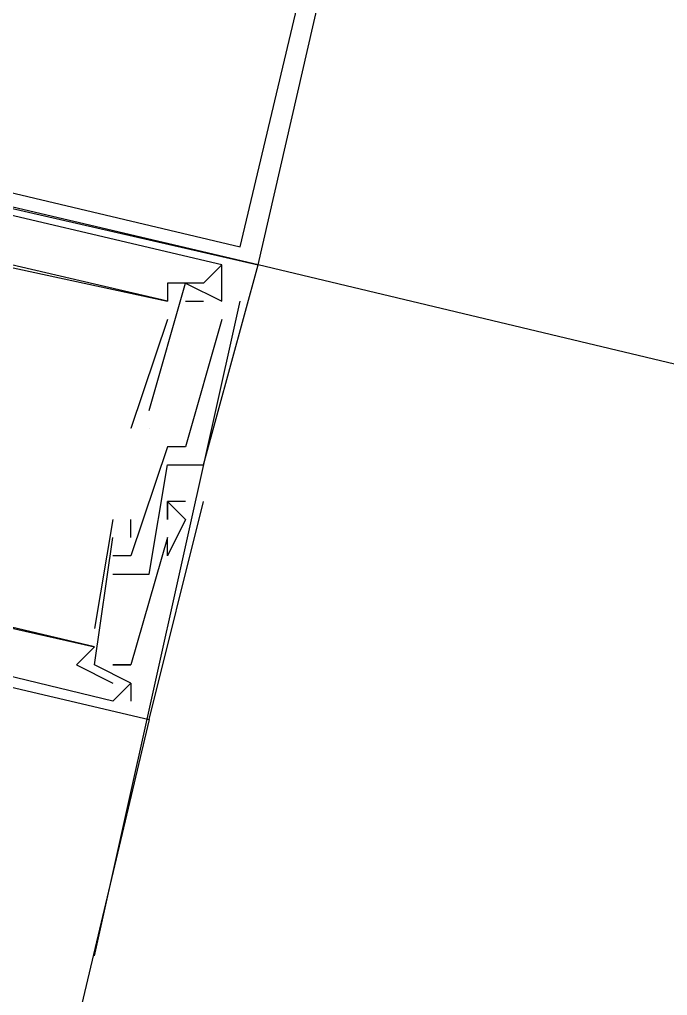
# Model space of a CAD drawing. Header units: feet. Extents: x -84 to 198, y -22 to 181.
# Drawn here: x 39.198 to 39.673, y 106.802 to 107.518 of the extents above; entities that cross this region are included whole.
import ezdxf

# ---------------------------------------------------------------- set-up
doc = ezdxf.new("R2010")
doc.units = ezdxf.units.FT
doc.layers.add('A-LINEA', color=7, linetype='CONTINUOUS')

msp = doc.modelspace()

# ---------------------------------------------------------------- linework, layer by layer
at = {"layer": 'A-LINEA'}
for p, q in [((39.3467, 107.3378), (39.3467, 107.3378)), ((39.3467, 107.3378), (39.3467, 107.3378)), ((39.3467, 107.3378), (39.3467, 107.3378)), ((39.3467, 107.3378), (39.3467, 107.3378)), ((39.3467, 107.3378), (39.3467, 107.3378)), ((39.3467, 107.3378), (39.3467, 107.3378)), ((44.24, 106.1778), (39.3733, 107.3378)), ((39.3733, 107.3378), (39.3733, 107.3378)), ((39.3733, 107.3378), (39.3733, 107.3378)), ((39.3733, 107.3378), (39.3733, 107.3378)), ((39.3067, 107.3244), (39.3067, 107.3244)), ((39.3067, 107.3244), (39.3067, 107.3244)), ((39.3067, 107.3244), (39.3067, 107.3244)), ((39.32, 107.3244), (39.32, 107.3244)), ((39.32, 107.3244), (39.32, 107.3244)), ((39.32, 107.3244), (39.32, 107.3244)), ((39.32, 107.3244), (39.32, 107.3244)), ((39.32, 107.3244), (39.32, 107.3244)), ((39.32, 107.3244), (39.32, 107.3244)), ((39.3333, 107.3244), (39.3333, 107.3244)), ((39.3333, 107.3244), (39.3333, 107.3244)), ((39.3333, 107.3244), (39.3333, 107.3244)), ((39.3467, 107.3244), (39.3467, 107.3244)), ((39.3467, 107.3244), (39.3467, 107.3244)), ((39.3467, 107.3244), (39.3467, 107.3244)), ((39.3467, 107.3244), (39.3467, 107.3244)), ((39.3467, 107.3244), (39.3467, 107.3244)), ((39.3467, 107.3244), (39.3467, 107.3244)), ((39.2533, 106.8311), (39.36, 107.3111)), ((39.3067, 107.3111), (39.3067, 107.3111)), ((39.3067, 107.3111), (39.3067, 107.3111)), ((39.3067, 107.3111), (39.3067, 107.3111)), ((39.3067, 107.3111), (39.3067, 107.3111)), ((39.3067, 107.3111), (39.3067, 107.3111)), ((39.3067, 107.3111), (39.3067, 107.3111)), ((39.32, 107.3111), (39.3333, 107.3111)), ((39.32, 107.3111), (39.32, 107.3111)), ((39.32, 107.3111), (39.3333, 107.3111)), ((39.32, 107.3111), (39.32, 107.3111)), ((39.32, 107.3111), (39.3333, 107.3111)), ((39.32, 107.3111), (39.32, 107.3111)), ((39.3333, 107.3111), (39.3333, 107.3111)), ((39.3333, 107.3111), (39.3333, 107.3111)), ((39.3333, 107.3111), (39.3333, 107.3111)), ((39.3467, 107.3111), (39.3467, 107.3111)), ((39.3467, 107.3111), (39.3467, 107.3111)), ((39.3467, 107.3111), (39.3467, 107.3111)), ((39.3467, 107.3111), (39.3467, 107.3111)), ((39.3467, 107.3111), (39.3467, 107.3111)), ((39.3467, 107.3111), (39.3467, 107.3111)), ((39.3067, 107.2978), (39.28, 107.2178)), ((39.3067, 107.2978), (39.28, 107.2178)), ((39.3067, 107.2978), (39.28, 107.2178)), ((39.3067, 107.2978), (39.3067, 107.2978)), ((39.3067, 107.2978), (39.3067, 107.2978)), ((39.3067, 107.2978), (39.3067, 107.2978)), ((39.3467, 107.2978), (39.3467, 107.2978)), ((39.3467, 107.2978), (39.3467, 107.2978)), ((39.3467, 107.2978), (39.3467, 107.2978)), ((39.2933, 107.2311), (39.2933, 107.2311)), ((39.2933, 107.2311), (39.2933, 107.2311)), ((39.2933, 107.2311), (39.2933, 107.2311)), ((39.28, 107.2178), (39.28, 107.2178)), ((39.28, 107.2178), (39.28, 107.2178)), ((39.28, 107.2178), (39.28, 107.2178)), ((39.2933, 107.2178), (39.2933, 107.2178)), ((39.2933, 107.2178), (39.2933, 107.2178)), ((39.2933, 107.2178), (39.2933, 107.2178)), ((39.2933, 107.2178), (39.2933, 107.2178)), ((39.2933, 107.2178), (39.2933, 107.2178)), ((39.2933, 107.2178), (39.2933, 107.2178)), ((39.3067, 107.2044), (39.3067, 107.2044)), ((39.3067, 107.2044), (39.3067, 107.2044)), ((39.3067, 107.2044), (39.3067, 107.2044)), ((39.32, 107.2044), (39.32, 107.2044)), ((39.32, 107.2044), (39.32, 107.2044)), ((39.32, 107.2044), (39.32, 107.2044)), ((39.3067, 107.1911), (39.3067, 107.1911)), ((39.3067, 107.1911), (39.3067, 107.1911)), ((39.3067, 107.1911), (39.3067, 107.1911)), ((39.3333, 107.1911), (39.3333, 107.1911)), ((39.3333, 107.1911), (39.3333, 107.1911)), ((39.3333, 107.1911), (39.3333, 107.1911)), ((39.3067, 107.1644), (39.3067, 107.1644)), ((39.3067, 107.1644), (39.3067, 107.1644)), ((39.3067, 107.1644), (39.3067, 107.1644)), ((39.3067, 107.1644), (39.3067, 107.1644)), ((39.3067, 107.1644), (39.3067, 107.1644)), ((39.3067, 107.1644), (39.3067, 107.1644)), ((39.32, 107.1644), (39.32, 107.1644)), ((39.32, 107.1644), (39.32, 107.1644)), ((39.32, 107.1644), (39.32, 107.1644)), ((39.3333, 107.1644), (39.3333, 107.1644)), ((39.3333, 107.1644), (39.3333, 107.1644)), ((39.3333, 107.1644), (39.3333, 107.1644)), ((39.2667, 107.1511), (39.2533, 107.0711)), ((39.2667, 107.1511), (39.2533, 107.0711)), ((39.2667, 107.1511), (39.2533, 107.0711)), ((39.2667, 107.1511), (39.2667, 107.1511)), ((39.2667, 107.1511), (39.2667, 107.1511)), ((39.2667, 107.1511), (39.2667, 107.1511)), ((39.28, 107.1378), (39.28, 107.1511)), ((39.28, 107.1511), (39.28, 107.1511)), ((39.28, 107.1378), (39.28, 107.1511)), ((39.28, 107.1511), (39.28, 107.1511)), ((39.28, 107.1378), (39.28, 107.1511)), ((39.28, 107.1511), (39.28, 107.1511)), ((39.3067, 107.1511), (39.3067, 107.1511)), ((39.3067, 107.1511), (39.3067, 107.1511)), ((39.3067, 107.1511), (39.3067, 107.1511)), ((39.32, 107.1511), (39.32, 107.1511)), ((39.32, 107.1511), (39.32, 107.1511)), ((39.32, 107.1511), (39.32, 107.1511)), ((39.2667, 107.1378), (39.2667, 107.1378)), ((39.2667, 107.1378), (39.2667, 107.1378)), ((39.2667, 107.1378), (39.2667, 107.1378)), ((39.28, 107.1378), (39.28, 107.1378)), ((39.28, 107.1378), (39.28, 107.1378)), ((39.28, 107.1378), (39.28, 107.1378)), ((39.3067, 107.1378), (39.3067, 107.1378)), ((39.3067, 107.1378), (39.3067, 107.1378)), ((39.3067, 107.1378), (39.3067, 107.1378)), ((39.2667, 107.1244), (39.2667, 107.1244)), ((39.2667, 107.1244), (39.2667, 107.1244)), ((39.2667, 107.1244), (39.2667, 107.1244)), ((39.28, 107.1244), (39.28, 107.1244)), ((39.28, 107.1244), (39.28, 107.1244)), ((39.28, 107.1244), (39.28, 107.1244)), ((39.28, 107.1244), (39.28, 107.1244)), ((39.28, 107.1244), (39.28, 107.1244)), ((39.28, 107.1244), (39.28, 107.1244)), ((39.3067, 107.1244), (39.3067, 107.1244)), ((39.3067, 107.1244), (39.3067, 107.1244)), ((39.3067, 107.1244), (39.3067, 107.1244)), ((39.2667, 107.1111), (39.2667, 107.1111)), ((39.2667, 107.1111), (39.2667, 107.1111)), ((39.2667, 107.1111), (39.2667, 107.1111)), ((39.2933, 107.1111), (39.2933, 107.1111)), ((39.2933, 107.1111), (39.2933, 107.1111)), ((39.2933, 107.1111), (39.2933, 107.1111)), ((39.2533, 107.0711), (39.2533, 107.0711)), ((39.2533, 107.0711), (39.2533, 107.0711)), ((39.2533, 107.0711), (39.2533, 107.0711)), ((39.2533, 107.0578), (39.2533, 107.0578)), ((39.2533, 107.0578), (39.2533, 107.0578)), ((39.2533, 107.0578), (39.2533, 107.0578)), ((39.2533, 107.0578), (39.2533, 107.0578)), ((39.2533, 107.0578), (39.2533, 107.0578)), ((39.2533, 107.0578), (39.2533, 107.0578)), ((39.24, 107.0444), (39.24, 107.0444)), ((39.24, 107.0444), (39.24, 107.0444)), ((39.24, 107.0444), (39.24, 107.0444)), ((39.2533, 107.0444), (39.2533, 107.0444)), ((39.2533, 107.0444), (39.2533, 107.0444)), ((39.2533, 107.0444), (39.2533, 107.0444)), ((39.2667, 107.0444), (39.2667, 107.0444)), ((39.2667, 107.0444), (39.2667, 107.0444)), ((39.2667, 107.0444), (39.2667, 107.0444)), ((39.28, 107.0444), (39.28, 107.0444)), ((39.28, 107.0444), (39.28, 107.0444)), ((39.28, 107.0444), (39.28, 107.0444)), ((39.28, 107.0444), (39.28, 107.0444)), ((39.28, 107.0444), (39.28, 107.0444)), ((39.28, 107.0444), (39.28, 107.0444)), ((39.2667, 107.0311), (39.2667, 107.0311)), ((39.2667, 107.0311), (39.2667, 107.0311)), ((39.2667, 107.0311), (39.2667, 107.0311)), ((39.28, 107.0311), (39.28, 107.0311)), ((39.28, 107.0311), (39.28, 107.0178)), ((39.28, 107.0311), (39.28, 107.0311)), ((39.28, 107.0311), (39.28, 107.0311)), ((39.28, 107.0311), (39.28, 107.0178)), ((39.28, 107.0311), (39.28, 107.0311)), ((39.28, 107.0311), (39.28, 107.0311)), ((39.28, 107.0311), (39.28, 107.0178)), ((39.28, 107.0311), (39.28, 107.0311)), ((39.2667, 107.0178), (39.2667, 107.0178)), ((39.2667, 107.0178), (39.2667, 107.0178)), ((39.2667, 107.0178), (39.2667, 107.0178)), ((39.2667, 107.0178), (39.2667, 107.0178)), ((39.2667, 107.0178), (39.2667, 107.0178)), ((39.2667, 107.0178), (39.2667, 107.0178)), ((39.2933, 107.0044), (37.5333, 99.5778)), ((39.2933, 107.0044), (39.2933, 107.0044)), ((39.2933, 107.0044), (39.2933, 107.0044)), ((39.2933, 107.0044), (39.2933, 107.0044))]:
    msp.add_line(p, q, dxfattribs=at)
for points in [[(38.56, 107.5244), (39.3733, 107.3378), (39.56, 108.1511), (38.7467, 108.3378), (38.56, 107.5244)], [(38.5733, 107.5378), (39.36, 107.3511), (39.5467, 108.1378), (38.76, 108.3244), (38.5733, 107.5378)], [(39.2667, 107.1111), (39.2933, 107.1111), (39.3067, 107.1911), (39.3333, 107.1911), (39.3733, 107.3378), (38.6933, 107.4978)], [(39.2667, 107.1111), (39.2933, 107.1111), (39.3067, 107.1911), (39.3333, 107.1911), (39.3733, 107.3378), (38.6933, 107.4978)], [(39.2667, 107.1111), (39.2933, 107.1111), (39.3067, 107.1911), (39.3333, 107.1911), (39.3733, 107.3378), (38.6933, 107.4978)], [(38.8, 107.4578), (38.8, 107.4311), (38.8, 107.4178), (38.7867, 107.3511), (38.7733, 107.3511), (38.7867, 107.3378), (38.7867, 107.3378), (38.8133, 107.4178), (39.3067, 107.3111)], [(38.8, 107.4578), (38.8, 107.4311), (38.8, 107.4178), (38.7867, 107.3511), (38.7733, 107.3511), (38.7867, 107.3378), (38.7867, 107.3378), (38.8133, 107.4178), (39.3067, 107.3111)], [(38.8, 107.4578), (38.8, 107.4311), (38.8, 107.4178), (38.7867, 107.3511), (38.7733, 107.3511), (38.7867, 107.3378), (38.7867, 107.3378), (38.8133, 107.4178), (39.3067, 107.3111)], [(39.32, 107.3244), (39.3467, 107.3111), (39.3467, 107.3378), (38.8933, 107.4444), (38.88, 107.4178), (38.8933, 107.4178), (38.8933, 107.4311)], [(39.32, 107.3244), (39.3467, 107.3111), (39.3467, 107.3378), (38.8933, 107.4444), (38.88, 107.4178), (38.8933, 107.4178), (38.8933, 107.4311)], [(39.32, 107.3244), (39.3467, 107.3111), (39.3467, 107.3378), (38.8933, 107.4444), (38.88, 107.4178), (38.8933, 107.4178), (38.8933, 107.4311)], [(39.3467, 107.3378), (39.3333, 107.3244), (39.3067, 107.3244), (39.3067, 107.3111), (38.9067, 107.4044), (38.9067, 107.4178)], [(39.3467, 107.3378), (39.3333, 107.3244), (39.3067, 107.3244), (39.3067, 107.3111), (38.9067, 107.4044), (38.9067, 107.4178)], [(39.3467, 107.3378), (39.3333, 107.3244), (39.3067, 107.3244), (39.3067, 107.3111), (38.9067, 107.4044), (38.9067, 107.4178)], [(39.2933, 107.2311), (39.32, 107.3244), (39.3467, 107.3111)], [(39.2933, 107.2311), (39.32, 107.3244), (39.3467, 107.3111)], [(39.2933, 107.2311), (39.32, 107.3244), (39.3467, 107.3111)], [(39.3467, 107.2978), (39.32, 107.2044), (39.3067, 107.2044), (39.28, 107.1244), (39.2667, 107.1244)], [(39.3467, 107.2978), (39.32, 107.2044), (39.3067, 107.2044), (39.28, 107.1244), (39.2667, 107.1244)], [(39.3467, 107.2978), (39.32, 107.2044), (39.3067, 107.2044), (39.28, 107.1244), (39.2667, 107.1244)], [(39.2533, 107.0578), (38.7467, 107.1778), (38.7733, 107.2711), (38.7733, 107.2711), (38.76, 107.2578), (38.7467, 107.1778)], [(39.2533, 107.0578), (38.7467, 107.1778), (38.7733, 107.2711), (38.7733, 107.2711), (38.76, 107.2578), (38.7467, 107.1778)], [(39.2533, 107.0578), (38.7467, 107.1778), (38.7733, 107.2711), (38.7733, 107.2711), (38.76, 107.2578), (38.7467, 107.1778)], [(38.6267, 107.1644), (38.6133, 107.1644), (38.6133, 107.1778), (38.6133, 107.1644), (39.2933, 107.0044), (39.3333, 107.1644)], [(38.6267, 107.1644), (38.6133, 107.1644), (38.6133, 107.1778), (38.6133, 107.1644), (39.2933, 107.0044), (39.3333, 107.1644)], [(38.6267, 107.1644), (38.6133, 107.1644), (38.6133, 107.1778), (38.6133, 107.1644), (39.2933, 107.0044), (39.3333, 107.1644)], [(38.7333, 107.1511), (38.7467, 107.1778), (38.84, 107.1511), (38.84, 107.1378), (38.8267, 107.1378), (38.84, 107.1378), (38.84, 107.1511), (39.2533, 107.0578), (39.24, 107.0444), (39.2667, 107.0311)], [(38.7333, 107.1511), (38.7467, 107.1778), (38.84, 107.1511), (38.84, 107.1378), (38.8267, 107.1378), (38.84, 107.1378), (38.84, 107.1511), (39.2533, 107.0578), (39.24, 107.0444), (39.2667, 107.0311)], [(38.7333, 107.1511), (38.7467, 107.1778), (38.84, 107.1511), (38.84, 107.1378), (38.8267, 107.1378), (38.84, 107.1378), (38.84, 107.1511), (39.2533, 107.0578), (39.24, 107.0444), (39.2667, 107.0311)], [(39.32, 107.1644), (39.3067, 107.1644), (39.3067, 107.1511), (39.3067, 107.1644), (39.32, 107.1511), (39.3067, 107.1244), (39.3067, 107.1378), (39.28, 107.0444), (39.2667, 107.0444), (39.28, 107.0444)], [(39.32, 107.1644), (39.3067, 107.1644), (39.3067, 107.1511), (39.3067, 107.1644), (39.32, 107.1511), (39.3067, 107.1244), (39.3067, 107.1378), (39.28, 107.0444), (39.2667, 107.0444), (39.28, 107.0444)], [(39.32, 107.1644), (39.3067, 107.1644), (39.3067, 107.1511), (39.3067, 107.1644), (39.32, 107.1511), (39.3067, 107.1244), (39.3067, 107.1378), (39.28, 107.0444), (39.2667, 107.0444), (39.28, 107.0444)], [(39.2667, 107.0178), (38.8267, 107.1244), (38.8267, 107.1378)], [(39.2667, 107.0178), (38.8267, 107.1244), (38.8267, 107.1378)], [(39.2667, 107.0178), (38.8267, 107.1244), (38.8267, 107.1378)], [(39.2667, 107.0178), (39.28, 107.0311), (39.2533, 107.0444), (39.2667, 107.1378)], [(39.2667, 107.0178), (39.28, 107.0311), (39.2533, 107.0444), (39.2667, 107.1378)], [(39.2667, 107.0178), (39.28, 107.0311), (39.2533, 107.0444), (39.2667, 107.1378)]]:
    msp.add_lwpolyline(points, dxfattribs=at)

doc.saveas('drawing.dxf')
